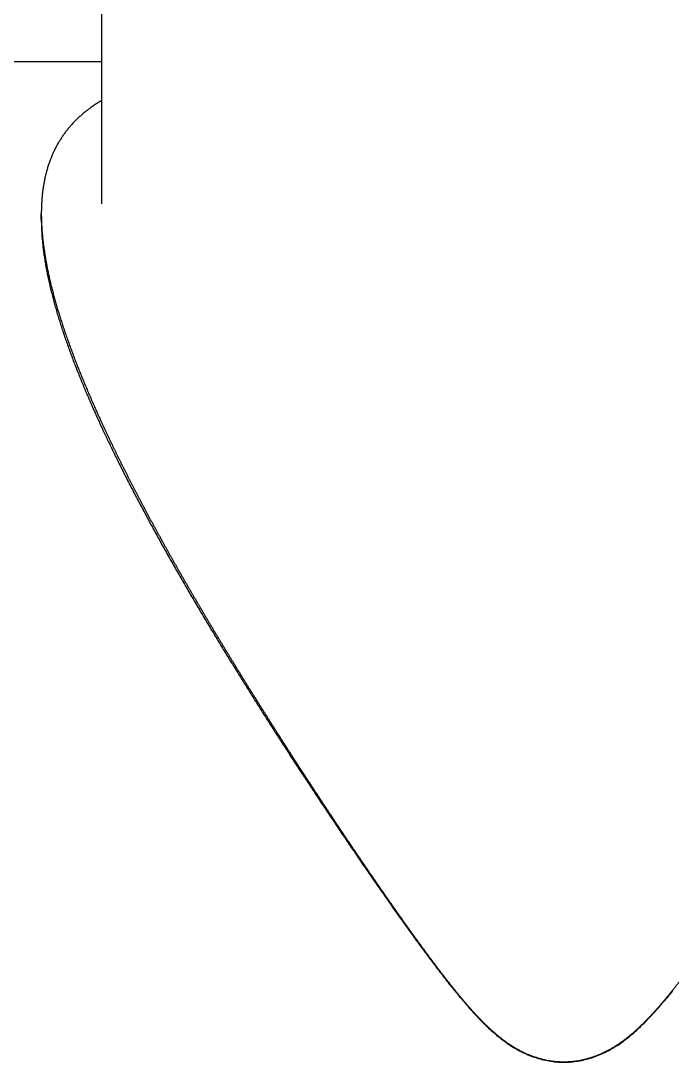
# Model space of a CAD drawing. Extents: x -31701 to 37626, y -27136 to 32271.
# Drawn here: x -12153.4 to -12046, y -25183.4 to -25011.6 of the extents above; entities that cross this region are included whole.
import ezdxf

# ---------------------------------------------------------------- set-up
doc = ezdxf.new("R2010")
doc.units = 0
doc.layers.get('0').update_dxf_attribs({"linetype": 'CONTINUOUS'})

msp = doc.modelspace()

# ---------------------------------------------------------------- linework, layer by layer
at = {"color": 104, "linetype": 'Continuous'}
for p, q in [((-12140.05, -25041.76), (-12140.05, -25005.43)), ((-12140.05, -25018.33), (-12185.76, -25018.33)), ((-12150.05, -25044.43), (-12150.05, -25043.42))]:
    msp.add_line(p, q, dxfattribs=at)
for points in [[(-12150.05, -25044.43), (-12150.05, -25044.63), (-12150.05, -25044.83), (-12150.04, -25045.03), (-12150.04, -25045.24), (-12150.03, -25045.44), (-12150.03, -25045.64), (-12150.02, -25045.85), (-12150.01, -25046.05), (-12150, -25046.25), (-12149.99, -25046.46), (-12149.98, -25046.66), (-12149.96, -25046.87), (-12149.95, -25047.07), (-12149.94, -25047.28), (-12149.92, -25047.48), (-12149.9, -25047.69), (-12149.88, -25047.89), (-12149.86, -25048.1), (-12149.84, -25048.3), (-12149.82, -25048.51), (-12149.8, -25048.72), (-12149.78, -25048.92), (-12149.75, -25049.13), (-12149.73, -25049.34), (-12149.7, -25049.55), (-12149.67, -25049.76), (-12149.64, -25049.97), (-12149.62, -25050.18), (-12149.59, -25050.39), (-12149.55, -25050.6), (-12149.52, -25050.81), (-12149.49, -25051.02), (-12149.45, -25051.24), (-12149.42, -25051.45), (-12149.38, -25051.66), (-12149.35, -25051.88), (-12149.31, -25052.1), (-12149.27, -25052.31), (-12149.23, -25052.53), (-12149.19, -25052.75), (-12149.14, -25052.97), (-12149.1, -25053.19), (-12149.06, -25053.41), (-12149.01, -25053.63), (-12148.97, -25053.85), (-12148.92, -25054.07), (-12148.87, -25054.3), (-12148.82, -25054.52), (-12148.77, -25054.74), (-12148.72, -25054.97), (-12148.67, -25055.19), (-12148.62, -25055.41), (-12148.56, -25055.64), (-12148.51, -25055.86), (-12148.45, -25056.09), (-12148.4, -25056.32), (-12148.34, -25056.54), (-12148.28, -25056.77), (-12148.23, -25057), (-12148.17, -25057.22), (-12148.11, -25057.45), (-12148.05, -25057.68), (-12147.99, -25057.9), (-12147.93, -25058.13), (-12147.86, -25058.35), (-12147.8, -25058.58), (-12147.74, -25058.8), (-12147.67, -25059.03), (-12147.61, -25059.25), (-12147.54, -25059.47), (-12147.48, -25059.7), (-12147.41, -25059.92), (-12147.34, -25060.14), (-12147.28, -25060.37), (-12147.21, -25060.59), (-12147.14, -25060.81), (-12147.07, -25061.03), (-12147, -25061.26), (-12146.93, -25061.48), (-12146.86, -25061.7), (-12146.79, -25061.93), (-12146.72, -25062.15), (-12146.65, -25062.37), (-12146.57, -25062.6), (-12146.5, -25062.82), (-12146.42, -25063.04), (-12146.35, -25063.27), (-12146.27, -25063.49), (-12146.2, -25063.72), (-12146.12, -25063.95), (-12146.04, -25064.17), (-12145.96, -25064.4), (-12145.88, -25064.63), (-12145.8, -25064.86), (-12145.72, -25065.08), (-12145.64, -25065.31), (-12145.55, -25065.54), (-12145.47, -25065.78), (-12145.39, -25066.01), (-12145.3, -25066.24), (-12145.22, -25066.47), (-12145.13, -25066.71), (-12145.04, -25066.94), (-12144.95, -25067.18), (-12144.86, -25067.41), (-12144.77, -25067.65), (-12144.68, -25067.89), (-12144.59, -25068.12), (-12144.5, -25068.36), (-12144.41, -25068.6), (-12144.32, -25068.84), (-12144.22, -25069.08), (-12144.13, -25069.32), (-12144.03, -25069.56), (-12143.94, -25069.8), (-12143.84, -25070.03), (-12143.75, -25070.27), (-12143.65, -25070.51), (-12143.55, -25070.75), (-12143.46, -25070.98), (-12143.36, -25071.22), (-12143.27, -25071.45), (-12143.17, -25071.68), (-12143.08, -25071.91), (-12142.98, -25072.13), (-12142.89, -25072.36), (-12142.79, -25072.58), (-12142.7, -25072.8), (-12142.61, -25073.01), (-12142.52, -25073.23), (-12142.43, -25073.44), (-12142.34, -25073.65), (-12142.25, -25073.86), (-12142.16, -25074.06), (-12142.07, -25074.27), (-12141.98, -25074.47), (-12141.9, -25074.67), (-12141.81, -25074.86), (-12141.72, -25075.06), (-12141.64, -25075.25), (-12141.55, -25075.45), (-12141.47, -25075.64), (-12141.39, -25075.83), (-12141.3, -25076.02), (-12141.22, -25076.2), (-12141.13, -25076.39), (-12141.05, -25076.58), (-12140.96, -25076.77), (-12140.88, -25076.96), (-12140.79, -25077.15), (-12140.7, -25077.34), (-12140.62, -25077.53), (-12140.53, -25077.72), (-12140.44, -25077.92), (-12140.35, -25078.12), (-12140.26, -25078.32), (-12140.16, -25078.52), (-12140.07, -25078.72), (-12139.97, -25078.93), (-12139.88, -25079.13), (-12139.78, -25079.35), (-12139.68, -25079.56), (-12139.58, -25079.78), (-12139.47, -25079.99), (-12139.37, -25080.21), (-12139.26, -25080.44), (-12139.16, -25080.66), (-12139.05, -25080.89), (-12138.94, -25081.12), (-12138.82, -25081.36), (-12138.71, -25081.59), (-12138.6, -25081.83), (-12138.48, -25082.07), (-12138.37, -25082.31), (-12138.25, -25082.55), (-12138.13, -25082.78), (-12138.02, -25083.01), (-12137.91, -25083.25), (-12137.79, -25083.48), (-12137.67, -25083.72), (-12137.55, -25083.96), (-12137.43, -25084.21), (-12137.31, -25084.45), (-12137.19, -25084.7), (-12137.06, -25084.95), (-12136.94, -25085.19), (-12136.82, -25085.44), (-12136.69, -25085.69), (-12136.57, -25085.94), (-12136.44, -25086.19), (-12136.32, -25086.43), (-12136.19, -25086.68), (-12136.06, -25086.93), (-12135.93, -25087.18), (-12135.81, -25087.43), (-12135.68, -25087.69), (-12135.55, -25087.94), (-12135.42, -25088.19), (-12135.29, -25088.44), (-12135.16, -25088.7), (-12135.03, -25088.95), (-12134.89, -25089.2), (-12134.76, -25089.46), (-12134.63, -25089.71), (-12134.49, -25089.97), (-12134.36, -25090.22), (-12134.23, -25090.48), (-12134.09, -25090.74), (-12133.95, -25090.99), (-12133.82, -25091.25), (-12133.68, -25091.51), (-12133.54, -25091.77), (-12133.41, -25092.03), (-12133.27, -25092.28), (-12133.13, -25092.54), (-12132.99, -25092.8), (-12132.85, -25093.06), (-12132.71, -25093.32), (-12132.57, -25093.58), (-12132.43, -25093.84), (-12132.29, -25094.1), (-12132.15, -25094.36), (-12132.01, -25094.62), (-12131.87, -25094.88), (-12131.73, -25095.15), (-12131.58, -25095.41), (-12131.44, -25095.67), (-12131.3, -25095.93), (-12131.15, -25096.19), (-12131.01, -25096.45), (-12130.86, -25096.71), (-12130.72, -25096.98), (-12130.57, -25097.24), (-12130.43, -25097.5), (-12130.28, -25097.76), (-12130.14, -25098.03), (-12129.99, -25098.29), (-12129.85, -25098.55), (-12129.7, -25098.81), (-12129.55, -25099.07), (-12129.41, -25099.34), (-12129.26, -25099.6), (-12129.11, -25099.86), (-12128.96, -25100.12), (-12128.82, -25100.38), (-12128.67, -25100.64), (-12128.52, -25100.9), (-12128.37, -25101.17), (-12128.22, -25101.43), (-12128.08, -25101.69), (-12127.93, -25101.95), (-12127.78, -25102.21), (-12127.63, -25102.46), (-12127.48, -25102.72), (-12127.33, -25102.98), (-12127.19, -25103.24), (-12127.04, -25103.5), (-12126.89, -25103.76), (-12126.74, -25104.01), (-12126.59, -25104.27), (-12126.44, -25104.53), (-12126.3, -25104.78), (-12126.15, -25105.04), (-12126, -25105.29), (-12125.85, -25105.55), (-12125.7, -25105.8), (-12125.55, -25106.06), (-12125.41, -25106.31), (-12125.26, -25106.56), (-12125.11, -25106.82), (-12124.96, -25107.07), (-12124.81, -25107.32), (-12124.66, -25107.58), (-12124.51, -25107.83), (-12124.37, -25108.08), (-12124.22, -25108.33), (-12124.07, -25108.58), (-12123.92, -25108.84), (-12123.77, -25109.09), (-12123.62, -25109.34), (-12123.47, -25109.59), (-12123.32, -25109.85), (-12123.17, -25110.1), (-12123.02, -25110.35), (-12122.87, -25110.6), (-12122.72, -25110.85), (-12122.57, -25111.11), (-12122.42, -25111.36), (-12122.27, -25111.61), (-12122.11, -25111.86), (-12121.96, -25112.11), (-12121.81, -25112.36), (-12121.66, -25112.6), (-12121.51, -25112.85), (-12121.36, -25113.1), (-12121.21, -25113.35), (-12121.06, -25113.6), (-12120.91, -25113.85), (-12120.76, -25114.09), (-12120.61, -25114.34), (-12120.46, -25114.58), (-12120.31, -25114.83), (-12120.16, -25115.08), (-12120.02, -25115.32), (-12119.87, -25115.56), (-12119.72, -25115.81), (-12119.57, -25116.05), (-12119.42, -25116.29), (-12119.27, -25116.53), (-12119.12, -25116.78), (-12118.98, -25117.02), (-12118.83, -25117.26), (-12118.68, -25117.5), (-12118.53, -25117.74), (-12118.39, -25117.97), (-12118.24, -25118.21), (-12118.09, -25118.45), (-12117.94, -25118.69), (-12117.8, -25118.92), (-12117.65, -25119.16), (-12117.51, -25119.4), (-12117.36, -25119.63), (-12117.21, -25119.87), (-12117.07, -25120.1), (-12116.92, -25120.34), (-12116.77, -25120.58), (-12116.63, -25120.81), (-12116.48, -25121.05), (-12116.33, -25121.28), (-12116.19, -25121.51), (-12116.04, -25121.75), (-12115.89, -25121.98), (-12115.75, -25122.22), (-12115.6, -25122.45), (-12115.45, -25122.69), (-12115.3, -25122.92), (-12115.16, -25123.16), (-12115.01, -25123.39), (-12114.86, -25123.62), (-12114.71, -25123.86), (-12114.57, -25124.09), (-12114.42, -25124.33), (-12114.27, -25124.56), (-12114.12, -25124.8), (-12113.97, -25125.03), (-12113.82, -25125.27), (-12113.68, -25125.5), (-12113.53, -25125.74), (-12113.38, -25125.97), (-12113.23, -25126.21), (-12113.08, -25126.44), (-12112.93, -25126.68), (-12112.78, -25126.92), (-12112.62, -25127.16), (-12112.47, -25127.39), (-12112.32, -25127.63), (-12112.17, -25127.87), (-12112.01, -25128.11), (-12111.86, -25128.35), (-12111.71, -25128.59), (-12111.55, -25128.83), (-12111.4, -25129.07), (-12111.24, -25129.32), (-12111.09, -25129.56), (-12110.93, -25129.8), (-12110.77, -25130.05), (-12110.62, -25130.29), (-12110.46, -25130.53), (-12110.3, -25130.78), (-12110.14, -25131.03), (-12109.98, -25131.27), (-12109.82, -25131.52), (-12109.66, -25131.77), (-12109.5, -25132.01), (-12109.34, -25132.26), (-12109.18, -25132.51), (-12109.02, -25132.76), (-12108.86, -25133.01), (-12108.7, -25133.26), (-12108.54, -25133.5), (-12108.37, -25133.75), (-12108.21, -25134), (-12108.05, -25134.25), (-12107.88, -25134.5), (-12107.72, -25134.76), (-12107.55, -25135.01), (-12107.39, -25135.27), (-12107.22, -25135.53), (-12107.04, -25135.79), (-12106.87, -25136.05), (-12106.7, -25136.31), (-12106.54, -25136.56), (-12106.37, -25136.81), (-12106.21, -25137.07), (-12106.04, -25137.32), (-12105.88, -25137.57), (-12105.71, -25137.82), (-12105.54, -25138.07), (-12105.38, -25138.33), (-12105.21, -25138.58), (-12105.04, -25138.83), (-12104.87, -25139.09), (-12104.71, -25139.34), (-12104.54, -25139.59), (-12104.37, -25139.85), (-12104.2, -25140.1), (-12104.03, -25140.36), (-12103.86, -25140.61), (-12103.69, -25140.87), (-12103.52, -25141.13), (-12103.35, -25141.38), (-12103.18, -25141.64), (-12103.01, -25141.89), (-12102.84, -25142.15), (-12102.67, -25142.41), (-12102.5, -25142.66), (-12102.32, -25142.92), (-12102.15, -25143.17), (-12101.98, -25143.43), (-12101.81, -25143.68), (-12101.64, -25143.94), (-12101.47, -25144.19), (-12101.3, -25144.45), (-12101.13, -25144.7), (-12100.96, -25144.96), (-12100.79, -25145.21), (-12100.62, -25145.46), (-12100.45, -25145.72), (-12100.28, -25145.97), (-12100.1, -25146.22), (-12099.93, -25146.47), (-12099.76, -25146.72), (-12099.59, -25146.98), (-12099.42, -25147.23), (-12099.25, -25147.48), (-12099.08, -25147.73), (-12098.91, -25147.98), (-12098.74, -25148.23), (-12098.57, -25148.48), (-12098.4, -25148.73), (-12098.23, -25148.98), (-12098.06, -25149.23), (-12097.89, -25149.48), (-12097.72, -25149.73), (-12097.55, -25149.98), (-12097.38, -25150.23), (-12097.21, -25150.48), (-12097.04, -25150.73), (-12096.87, -25150.97), (-12096.7, -25151.22), (-12096.53, -25151.47), (-12096.36, -25151.72), (-12096.19, -25151.96), (-12096.02, -25152.21), (-12095.86, -25152.45), (-12095.69, -25152.69), (-12095.52, -25152.93), (-12095.35, -25153.18), (-12095.19, -25153.42), (-12095.02, -25153.65), (-12094.86, -25153.89), (-12094.69, -25154.13), (-12094.53, -25154.37), (-12094.37, -25154.6), (-12094.2, -25154.84), (-12094.04, -25155.07), (-12093.87, -25155.31), (-12093.71, -25155.54), (-12093.55, -25155.77), (-12093.39, -25156.01), (-12093.22, -25156.24), (-12093.06, -25156.47), (-12092.9, -25156.7), (-12092.74, -25156.94), (-12092.57, -25157.17), (-12092.41, -25157.4), (-12092.25, -25157.63), (-12092.09, -25157.86), (-12091.92, -25158.09), (-12091.76, -25158.32), (-12091.6, -25158.56), (-12091.43, -25158.79), (-12091.27, -25159.02), (-12091.1, -25159.25), (-12090.94, -25159.48), (-12090.77, -25159.72), (-12090.6, -25159.95), (-12090.43, -25160.19), (-12090.27, -25160.42), (-12090.1, -25160.66), (-12089.93, -25160.9), (-12089.75, -25161.14), (-12089.58, -25161.38), (-12089.41, -25161.62), (-12089.23, -25161.86), (-12089.06, -25162.1), (-12088.88, -25162.34), (-12088.71, -25162.59), (-12088.53, -25162.83), (-12088.35, -25163.07), (-12088.18, -25163.32), (-12088, -25163.56), (-12087.83, -25163.8), (-12087.65, -25164.03), (-12087.48, -25164.27), (-12087.3, -25164.51), (-12087.12, -25164.76), (-12086.94, -25165), (-12086.76, -25165.24), (-12086.58, -25165.49), (-12086.4, -25165.73), (-12086.22, -25165.97), (-12086.04, -25166.21), (-12085.86, -25166.45), (-12085.68, -25166.68), (-12085.51, -25166.92), (-12085.33, -25167.16), (-12085.15, -25167.4), (-12084.97, -25167.64), (-12084.78, -25167.88), (-12084.6, -25168.12), (-12084.42, -25168.36), (-12084.23, -25168.6), (-12084.05, -25168.84), (-12083.86, -25169.08), (-12083.68, -25169.32), (-12083.49, -25169.56), (-12083.3, -25169.8), (-12083.12, -25170.04), (-12082.93, -25170.28), (-12082.74, -25170.52), (-12082.55, -25170.75), (-12082.36, -25170.99), (-12082.17, -25171.23), (-12081.98, -25171.46), (-12081.79, -25171.7), (-12081.6, -25171.93), (-12081.41, -25172.16), (-12081.23, -25172.38), (-12081.04, -25172.61), (-12080.86, -25172.82), (-12080.68, -25173.04), (-12080.49, -25173.25), (-12080.31, -25173.47), (-12080.13, -25173.68), (-12079.95, -25173.89), (-12079.76, -25174.1), (-12079.57, -25174.32), (-12079.38, -25174.54), (-12079.18, -25174.76), (-12078.98, -25174.98), (-12078.78, -25175.2), (-12078.58, -25175.43), (-12078.37, -25175.65), (-12078.16, -25175.88), (-12077.95, -25176.1), (-12077.74, -25176.32), (-12077.53, -25176.53), (-12077.32, -25176.74), (-12077.11, -25176.96), (-12076.9, -25177.17), (-12076.69, -25177.37), (-12076.47, -25177.58), (-12076.25, -25177.78), (-12076.03, -25177.99), (-12075.81, -25178.19), (-12075.58, -25178.39), (-12075.35, -25178.59), (-12075.12, -25178.79), (-12074.89, -25178.99), (-12074.65, -25179.18), (-12074.42, -25179.37), (-12074.18, -25179.56), (-12073.94, -25179.74), (-12073.7, -25179.92), (-12073.45, -25180.1), (-12073.21, -25180.27), (-12072.96, -25180.44), (-12072.71, -25180.61), (-12072.46, -25180.77), (-12072.21, -25180.93), (-12071.95, -25181.08), (-12071.69, -25181.24), (-12071.43, -25181.38), (-12071.16, -25181.53), (-12070.89, -25181.67), (-12070.62, -25181.8), (-12070.35, -25181.93), (-12070.07, -25182.06), (-12069.79, -25182.18), (-12069.51, -25182.3), (-12069.23, -25182.41), (-12068.94, -25182.51), (-12068.65, -25182.61), (-12068.36, -25182.71), (-12068.07, -25182.8), (-12067.77, -25182.88), (-12067.48, -25182.96), (-12067.18, -25183.03), (-12066.88, -25183.1), (-12066.58, -25183.16), (-12066.28, -25183.21), (-12065.98, -25183.26), (-12065.67, -25183.3), (-12065.37, -25183.34), (-12065.07, -25183.37), (-12064.76, -25183.39), (-12064.46, -25183.4), (-12064.15, -25183.41), (-12063.85, -25183.42)], [(-12063.85, -25183.42), (-12063.56, -25183.41), (-12063.26, -25183.41), (-12062.97, -25183.39), (-12062.68, -25183.37), (-12062.38, -25183.34), (-12062.09, -25183.31), (-12061.8, -25183.27), (-12061.51, -25183.23), (-12061.22, -25183.18), (-12060.94, -25183.12), (-12060.65, -25183.06), (-12060.36, -25183), (-12060.08, -25182.92), (-12059.8, -25182.85), (-12059.51, -25182.77), (-12059.23, -25182.68), (-12058.96, -25182.59), (-12058.68, -25182.49), (-12058.41, -25182.38), (-12058.13, -25182.28), (-12057.86, -25182.16), (-12057.59, -25182.04), (-12057.33, -25181.92), (-12057.06, -25181.8), (-12056.8, -25181.66), (-12056.54, -25181.53), (-12056.28, -25181.39), (-12056.03, -25181.24), (-12055.77, -25181.1), (-12055.52, -25180.95), (-12055.28, -25180.79), (-12055.03, -25180.64), (-12054.79, -25180.48), (-12054.55, -25180.31), (-12054.32, -25180.15), (-12054.08, -25179.98), (-12053.85, -25179.81), (-12053.62, -25179.64), (-12053.4, -25179.47), (-12053.17, -25179.29), (-12052.95, -25179.11), (-12052.73, -25178.92), (-12052.51, -25178.74), (-12052.29, -25178.55), (-12052.07, -25178.36), (-12051.86, -25178.17), (-12051.64, -25177.97), (-12051.43, -25177.77), (-12051.22, -25177.57), (-12051.01, -25177.37), (-12050.8, -25177.17), (-12050.59, -25176.96), (-12050.38, -25176.75), (-12050.17, -25176.54), (-12049.97, -25176.33), (-12049.76, -25176.11), (-12049.55, -25175.89), (-12049.35, -25175.67), (-12049.14, -25175.45), (-12048.94, -25175.23), (-12048.73, -25175), (-12048.53, -25174.78), (-12048.33, -25174.55), (-12048.12, -25174.32), (-12047.93, -25174.09), (-12047.73, -25173.87), (-12047.54, -25173.64), (-12047.34, -25173.42), (-12047.15, -25173.19), (-12046.95, -25172.96), (-12046.76, -25172.74), (-12046.58, -25172.51), (-12046.39, -25172.29), (-12046.2, -25172.06), (-12046.02, -25171.84), (-12045.84, -25171.61)]]:
    msp.add_lwpolyline(points, dxfattribs=at)
for points, knots in [([(-12140.05, -25024.71), (-12140.14, -25024.77), (-12140.34, -25024.88), (-12140.62, -25025.06), (-12140.9, -25025.24), (-12141.18, -25025.42), (-12141.45, -25025.61), (-12141.72, -25025.8), (-12141.99, -25025.99), (-12142.25, -25026.18), (-12142.51, -25026.38), (-12142.76, -25026.58), (-12143.01, -25026.78), (-12143.25, -25026.99), (-12143.49, -25027.19), (-12143.73, -25027.4), (-12143.96, -25027.62), (-12144.19, -25027.84), (-12144.41, -25028.06), (-12144.63, -25028.28), (-12144.84, -25028.5), (-12145.05, -25028.73), (-12145.26, -25028.96), (-12145.46, -25029.2), (-12145.65, -25029.43), (-12145.85, -25029.67), (-12146.03, -25029.92), (-12146.22, -25030.16), (-12146.4, -25030.41), (-12146.57, -25030.66), (-12146.74, -25030.92), (-12146.91, -25031.17), (-12147.07, -25031.43), (-12147.22, -25031.69), (-12147.38, -25031.96), (-12147.52, -25032.23), (-12147.67, -25032.5), (-12147.81, -25032.77), (-12147.94, -25033.04), (-12148.07, -25033.32), (-12148.2, -25033.6), (-12148.32, -25033.88), (-12148.44, -25034.17), (-12148.55, -25034.46), (-12148.66, -25034.75), (-12148.76, -25035.04), (-12148.86, -25035.34), (-12148.96, -25035.63), (-12149.05, -25035.93), (-12149.14, -25036.24), (-12149.22, -25036.54), (-12149.3, -25036.85), (-12149.38, -25037.15), (-12149.45, -25037.47), (-12149.51, -25037.78), (-12149.58, -25038.09), (-12149.63, -25038.41), (-12149.69, -25038.73), (-12149.74, -25039.05), (-12149.79, -25039.38), (-12149.83, -25039.7), (-12149.87, -25040.03), (-12149.9, -25040.36), (-12149.93, -25040.69), (-12149.96, -25041.02), (-12149.98, -25041.36), (-12150, -25041.7), (-12150.02, -25042.03), (-12150.03, -25042.37), (-12150.04, -25042.72), (-12150.05, -25043.06), (-12150.05, -25043.29), (-12150.05, -25043.4)], [0, 0, 0, 0, 0.336897, 0.672005, 1.005365, 1.337015, 1.666992, 1.995328, 2.322059, 2.647217, 2.970838, 3.292959, 3.613619, 3.932861, 4.250733, 4.567285, 4.882575, 5.196667, 5.50963, 5.821544, 6.132492, 6.442557, 6.751812, 7.060333, 7.368194, 7.675472, 7.98224, 8.288576, 8.594555, 8.900253, 9.205745, 9.511105, 9.816407, 10.121725, 10.427132, 10.732697, 11.038492, 11.344584, 11.651042, 11.957931, 12.265315, 12.573257, 12.881817, 13.191053, 13.501023, 13.81178, 14.123379, 14.435869, 14.749305, 15.063736, 15.379213, 15.695787, 16.013503, 16.332407, 16.652544, 16.973953, 17.296673, 17.620739, 17.946182, 18.273033, 18.60133, 18.931113, 19.262409, 19.595233, 19.929596, 20.265501, 20.602949, 20.94194, 21.282474, 21.624557, 21.968197, 22.313413, 22.313413, 22.313413, 22.313413]), ([(-12150.05, -25043.4), (-12150.05, -25043.52), (-12150.05, -25043.75), (-12150.04, -25044.1), (-12150.03, -25044.45), (-12150.02, -25044.8), (-12150.01, -25045.15), (-12149.99, -25045.5), (-12149.97, -25045.86), (-12149.94, -25046.21), (-12149.91, -25046.57), (-12149.88, -25046.93), (-12149.85, -25047.29), (-12149.81, -25047.65), (-12149.77, -25048.02), (-12149.73, -25048.38), (-12149.68, -25048.74), (-12149.63, -25049.11), (-12149.58, -25049.48), (-12149.52, -25049.85), (-12149.46, -25050.22), (-12149.4, -25050.59), (-12149.34, -25050.96), (-12149.27, -25051.33), (-12149.2, -25051.71), (-12149.13, -25052.08), (-12149.06, -25052.46), (-12148.98, -25052.84), (-12148.9, -25053.22), (-12148.82, -25053.6), (-12148.73, -25053.98), (-12148.64, -25054.36), (-12148.56, -25054.74), (-12148.46, -25055.13), (-12148.37, -25055.51), (-12148.27, -25055.9), (-12148.17, -25056.28), (-12148.07, -25056.67), (-12147.97, -25057.06), (-12147.86, -25057.44), (-12147.75, -25057.83), (-12147.64, -25058.22), (-12147.53, -25058.61), (-12147.41, -25059.01), (-12147.3, -25059.4), (-12147.18, -25059.79), (-12147.06, -25060.18), (-12146.93, -25060.58), (-12146.81, -25060.97), (-12146.68, -25061.37), (-12146.55, -25061.76), (-12146.42, -25062.16), (-12146.29, -25062.56), (-12146.16, -25062.96), (-12146.02, -25063.35), (-12145.88, -25063.75), (-12145.74, -25064.15), (-12145.6, -25064.55), (-12145.45, -25064.95), (-12145.31, -25065.35), (-12145.16, -25065.75), (-12145.01, -25066.16), (-12144.86, -25066.56), (-12144.71, -25066.96), (-12144.56, -25067.37), (-12144.4, -25067.77), (-12144.24, -25068.17), (-12144.09, -25068.58), (-12143.93, -25068.98), (-12143.76, -25069.39), (-12143.6, -25069.8), (-12143.44, -25070.2), (-12143.27, -25070.61), (-12143.1, -25071.02), (-12142.93, -25071.42), (-12142.76, -25071.83), (-12142.59, -25072.24), (-12142.42, -25072.65), (-12142.24, -25073.06), (-12142.07, -25073.47), (-12141.89, -25073.88), (-12141.71, -25074.29), (-12141.53, -25074.7), (-12141.35, -25075.11), (-12141.17, -25075.52), (-12140.98, -25075.93), (-12140.8, -25076.34), (-12140.61, -25076.76), (-12140.42, -25077.17), (-12140.23, -25077.58), (-12140.04, -25078), (-12139.85, -25078.41), (-12139.66, -25078.82), (-12139.47, -25079.24), (-12139.27, -25079.65), (-12139.08, -25080.06), (-12138.88, -25080.48), (-12138.68, -25080.89), (-12138.48, -25081.31), (-12138.28, -25081.72), (-12138.08, -25082.14), (-12137.88, -25082.55), (-12137.68, -25082.97), (-12137.47, -25083.38), (-12137.27, -25083.8), (-12137.06, -25084.22), (-12136.85, -25084.63), (-12136.65, -25085.05), (-12136.44, -25085.47), (-12136.23, -25085.88), (-12136.02, -25086.3), (-12135.8, -25086.72), (-12135.59, -25087.14), (-12135.38, -25087.56), (-12135.16, -25087.97), (-12134.95, -25088.39), (-12134.73, -25088.81), (-12134.51, -25089.23), (-12134.29, -25089.65), (-12134.08, -25090.07), (-12133.86, -25090.49), (-12133.63, -25090.91), (-12133.41, -25091.33), (-12133.19, -25091.75), (-12132.97, -25092.17), (-12132.74, -25092.59), (-12132.52, -25093.01), (-12132.29, -25093.43), (-12132.07, -25093.85), (-12131.84, -25094.27), (-12131.61, -25094.69), (-12131.38, -25095.11), (-12131.15, -25095.53), (-12130.92, -25095.95), (-12130.69, -25096.37), (-12130.46, -25096.79), (-12130.23, -25097.22), (-12129.99, -25097.64), (-12129.76, -25098.06), (-12129.53, -25098.48), (-12129.29, -25098.9), (-12129.06, -25099.32), (-12128.82, -25099.75), (-12128.58, -25100.17), (-12128.34, -25100.59), (-12128.11, -25101.01), (-12127.87, -25101.43), (-12127.63, -25101.86), (-12127.39, -25102.28), (-12127.14, -25102.7), (-12126.9, -25103.12), (-12126.66, -25103.55), (-12126.42, -25103.97), (-12126.17, -25104.39), (-12125.93, -25104.82), (-12125.68, -25105.24), (-12125.44, -25105.66), (-12125.19, -25106.09), (-12124.95, -25106.51), (-12124.7, -25106.93), (-12124.45, -25107.36), (-12124.2, -25107.78), (-12123.95, -25108.2), (-12123.7, -25108.63), (-12123.45, -25109.05), (-12123.2, -25109.48), (-12122.95, -25109.9), (-12122.7, -25110.32), (-12122.45, -25110.75), (-12122.19, -25111.17), (-12121.94, -25111.6), (-12121.69, -25112.02), (-12121.43, -25112.45), (-12121.18, -25112.87), (-12120.92, -25113.29), (-12120.67, -25113.72), (-12120.41, -25114.14), (-12120.15, -25114.57), (-12119.9, -25114.99), (-12119.64, -25115.42), (-12119.38, -25115.84), (-12119.12, -25116.27), (-12118.86, -25116.69), (-12118.6, -25117.11), (-12118.34, -25117.54), (-12118.08, -25117.96), (-12117.82, -25118.39), (-12117.56, -25118.81), (-12117.3, -25119.24), (-12117.03, -25119.66), (-12116.77, -25120.09), (-12116.51, -25120.51), (-12116.25, -25120.94), (-12115.98, -25121.36), (-12115.72, -25121.79), (-12115.45, -25122.21), (-12115.19, -25122.63), (-12114.92, -25123.06), (-12114.66, -25123.48), (-12114.39, -25123.91), (-12114.12, -25124.33), (-12113.86, -25124.76), (-12113.59, -25125.18), (-12113.32, -25125.61), (-12113.05, -25126.03), (-12112.79, -25126.45), (-12112.52, -25126.88), (-12112.25, -25127.3), (-12111.98, -25127.73), (-12111.71, -25128.15), (-12111.44, -25128.58), (-12111.17, -25129), (-12110.9, -25129.43), (-12110.63, -25129.85), (-12110.36, -25130.27), (-12110.08, -25130.7), (-12109.81, -25131.12), (-12109.54, -25131.55), (-12109.27, -25131.97), (-12108.99, -25132.4), (-12108.72, -25132.82), (-12108.44, -25133.25), (-12108.17, -25133.67), (-12107.89, -25134.1), (-12107.62, -25134.52), (-12107.34, -25134.95), (-12107.07, -25135.37), (-12106.79, -25135.8), (-12106.51, -25136.23), (-12106.23, -25136.65), (-12105.95, -25137.08), (-12105.67, -25137.51), (-12105.39, -25137.93), (-12105.11, -25138.36), (-12104.83, -25138.79), (-12104.55, -25139.22), (-12104.27, -25139.65), (-12103.99, -25140.07), (-12103.71, -25140.5), (-12103.43, -25140.93), (-12103.14, -25141.35), (-12102.86, -25141.78), (-12102.58, -25142.21), (-12102.3, -25142.63), (-12102.01, -25143.06), (-12101.73, -25143.48), (-12101.45, -25143.91), (-12101.17, -25144.33), (-12100.88, -25144.75), (-12100.6, -25145.17), (-12100.33, -25145.59), (-12100.05, -25146), (-12099.78, -25146.41), (-12099.5, -25146.82), (-12099.21, -25147.24), (-12098.93, -25147.67), (-12098.65, -25148.09), (-12098.36, -25148.51), (-12098.08, -25148.93), (-12097.79, -25149.35), (-12097.51, -25149.76), (-12097.23, -25150.18), (-12096.94, -25150.6), (-12096.66, -25151.01), (-12096.38, -25151.43), (-12096.09, -25151.85), (-12095.81, -25152.26), (-12095.52, -25152.68), (-12095.24, -25153.09), (-12094.95, -25153.51), (-12094.66, -25153.92), (-12094.38, -25154.34), (-12094.09, -25154.75), (-12093.8, -25155.17), (-12093.51, -25155.59), (-12093.22, -25156.01), (-12092.93, -25156.43), (-12092.64, -25156.85), (-12092.34, -25157.26), (-12092.05, -25157.68), (-12091.76, -25158.09), (-12091.48, -25158.5), (-12091.19, -25158.91), (-12090.9, -25159.31), (-12090.61, -25159.72), (-12090.32, -25160.14), (-12090.03, -25160.55), (-12089.73, -25160.97), (-12089.43, -25161.38), (-12089.14, -25161.8), (-12088.84, -25162.21), (-12088.54, -25162.63), (-12088.24, -25163.04), (-12087.94, -25163.45), (-12087.64, -25163.87), (-12087.34, -25164.28), (-12087.04, -25164.69), (-12086.73, -25165.1), (-12086.43, -25165.52), (-12086.13, -25165.93), (-12085.82, -25166.34), (-12085.51, -25166.75), (-12085.2, -25167.16), (-12084.89, -25167.58), (-12084.58, -25167.99), (-12084.27, -25168.4), (-12083.96, -25168.81), (-12083.64, -25169.22), (-12083.32, -25169.63), (-12083, -25170.04), (-12082.68, -25170.44), (-12082.36, -25170.85), (-12082.04, -25171.25), (-12081.72, -25171.65), (-12081.39, -25172.05), (-12081.07, -25172.45), (-12080.74, -25172.85), (-12080.41, -25173.24), (-12080.08, -25173.63), (-12079.74, -25174.02), (-12079.41, -25174.4), (-12079.06, -25174.79), (-12078.72, -25175.17), (-12078.37, -25175.55), (-12078.02, -25175.92), (-12077.67, -25176.29), (-12077.31, -25176.66), (-12076.94, -25177.03), (-12076.57, -25177.39), (-12076.2, -25177.74), (-12075.82, -25178.09), (-12075.44, -25178.43), (-12075.05, -25178.77), (-12074.65, -25179.1), (-12074.25, -25179.42), (-12073.84, -25179.73), (-12073.43, -25180.04), (-12073.01, -25180.33), (-12072.58, -25180.61), (-12072.14, -25180.89), (-12071.7, -25181.15), (-12071.25, -25181.4), (-12070.79, -25181.64), (-12070.33, -25181.87), (-12069.86, -25182.08), (-12069.39, -25182.27), (-12068.9, -25182.46), (-12068.41, -25182.62), (-12067.92, -25182.77), (-12067.42, -25182.9), (-12066.92, -25183.02), (-12066.41, -25183.12), (-12065.9, -25183.2), (-12065.39, -25183.26), (-12064.88, -25183.31), (-12064.36, -25183.34), (-12064.02, -25183.35), (-12063.85, -25183.35)], [0, 0, 0, 0, 0.346017, 0.693617, 1.042792, 1.393537, 1.745849, 2.099727, 2.455174, 2.812193, 3.170788, 3.530964, 3.892727, 4.256083, 4.621038, 4.987597, 5.355763, 5.725539, 6.096926, 6.469922, 6.844523, 7.220723, 7.59851, 7.977872, 8.35879, 8.741242, 9.125204, 9.510669, 9.897637, 10.286103, 10.67606, 11.067501, 11.460413, 11.854784, 12.250598, 12.647839, 13.046489, 13.446528, 13.847939, 14.250699, 14.65479, 15.060189, 15.466877, 15.874835, 16.284042, 16.69448, 17.106132, 17.518983, 17.933017, 18.348223, 18.76459, 19.182111, 19.600779, 20.020592, 20.441549, 20.863642, 21.286861, 21.711196, 22.136634, 22.563164, 22.990772, 23.419445, 23.849167, 24.279926, 24.711706, 25.144494, 25.578275, 26.013035, 26.448761, 26.88544, 27.323062, 27.761614, 28.201087, 28.641472, 29.082762, 29.524952, 29.968043, 30.412034, 30.856925, 31.302707, 31.749374, 32.196914, 32.645313, 33.094556, 33.544628, 33.99551, 34.447184, 34.899632, 35.352835, 35.806776, 36.261437, 36.716802, 37.172858, 37.629592, 38.086993, 38.545053, 39.00377, 39.46314, 39.923168, 40.383859, 40.845218, 41.307243, 41.769929, 42.233271, 42.697263, 43.1619, 43.627176, 44.093086, 44.559622, 45.026778, 45.494548, 45.962926, 46.431903, 46.901474, 47.371631, 47.842367, 48.313676, 48.785551, 49.257984, 49.73097, 50.2045, 50.67857, 51.153173, 51.628302, 52.103953, 52.580118, 53.056794, 53.533974, 54.01165, 54.489803, 54.968413, 55.447465, 55.926948, 56.406851, 56.887166, 57.367887, 57.84901, 58.330533, 58.812456, 59.294778, 59.777502, 60.260629, 60.744163, 61.228108, 61.712467, 62.197244, 62.682442, 63.168067, 63.654119, 64.140602, 64.627516, 65.114862, 65.602639, 66.090844, 66.579472, 67.068517, 67.55797, 68.047821, 68.538057, 69.02866, 69.519613, 70.010906, 70.502535, 70.994495, 71.486783, 71.979395, 72.472326, 72.965573, 73.459131, 73.952995, 74.447162, 74.941627, 75.436386, 75.931433, 76.426765, 76.922377, 77.418265, 77.914424, 78.41085, 78.90754, 79.404487, 79.901689, 80.399142, 80.896841, 81.394782, 81.892963, 82.391379, 82.890026, 83.388902, 83.888004, 84.387326, 84.886862, 85.386603, 85.88654, 86.386663, 86.886964, 87.387435, 87.888073, 88.388875, 88.889845, 89.390984, 89.892296, 90.393785, 90.895453, 91.397308, 91.899352, 92.40159, 92.904028, 93.406668, 93.909514, 94.412568, 94.915832, 95.419304, 95.922984, 96.426866, 96.930947, 97.435215, 97.939662, 98.444312, 98.949204, 99.454387, 99.959903, 100.465812, 100.972189, 101.479092, 101.986555, 102.494594, 103.003207, 103.512378, 104.022077, 104.532262, 105.042882, 105.553877, 106.065181, 106.576723, 107.088433, 107.600236, 108.112061, 108.623838, 109.135504, 109.647001, 110.15828, 110.669304, 111.180046, 111.690495, 112.200653, 112.710543, 113.220205, 113.729704, 114.238849, 114.738029, 115.223873, 115.713144, 116.217733, 116.727123, 117.236126, 117.744543, 118.252243, 118.759153, 119.265253, 119.77057, 120.275171, 120.779158, 121.28266, 121.785828, 122.28883, 122.791839, 123.295036, 123.798594, 124.30268, 124.807444, 125.313012, 125.819484, 126.326925, 126.835358, 127.34476, 127.855054, 128.366104, 128.877707, 129.388436, 129.893047, 130.390522, 130.88442, 131.38009, 131.881881, 132.390342, 132.900789, 133.410955, 133.920914, 134.430767, 134.940622, 135.450592, 135.960786, 136.471302, 136.98222, 137.493596, 138.005455, 138.517783, 139.030521, 139.543558, 140.056757, 140.570189, 141.084093, 141.598662, 142.11414, 142.630606, 143.147952, 143.665932, 144.184215, 144.702425, 145.220198, 145.737226, 146.253307, 146.768391, 147.282632, 147.796433, 148.310111, 148.823507, 149.336539, 149.849249, 150.361766, 150.874274, 151.386976, 151.900273, 152.414917, 152.930606, 153.446332, 153.961241, 154.475443, 154.989579, 155.503772, 156.018047, 156.532387, 157.046764, 157.561163, 158.075604, 158.590165, 159.104873, 159.619646, 160.134428, 160.649192, 161.163936, 161.678681, 162.193464, 162.708334, 163.223361, 163.738737, 164.25462, 164.770936, 165.287455, 165.803885, 166.319977, 166.835627, 167.350999, 167.866302, 168.381273, 168.89561, 168.89561, 168.89561, 168.89561]), ([(-12063.85, -25183.35), (-12063.68, -25183.35), (-12063.36, -25183.34), (-12062.86, -25183.31), (-12062.37, -25183.27), (-12061.88, -25183.21), (-12061.39, -25183.14), (-12060.91, -25183.05), (-12060.43, -25182.94), (-12059.95, -25182.82), (-12059.47, -25182.68), (-12059, -25182.53), (-12058.54, -25182.36), (-12058.08, -25182.18), (-12057.62, -25181.99), (-12057.18, -25181.78), (-12056.74, -25181.56), (-12056.3, -25181.32), (-12055.87, -25181.08), (-12055.45, -25180.82), (-12055.03, -25180.56), (-12054.62, -25180.29), (-12054.22, -25180), (-12053.82, -25179.71), (-12053.43, -25179.41), (-12053.05, -25179.1), (-12052.67, -25178.79), (-12052.3, -25178.47), (-12051.93, -25178.14), (-12051.57, -25177.81), (-12051.21, -25177.47), (-12050.86, -25177.13), (-12050.51, -25176.78), (-12050.16, -25176.43), (-12049.82, -25176.08), (-12049.48, -25175.72), (-12049.15, -25175.36), (-12048.82, -25175), (-12048.49, -25174.63), (-12048.16, -25174.26), (-12047.84, -25173.89), (-12047.52, -25173.51), (-12047.2, -25173.13), (-12046.88, -25172.75), (-12046.56, -25172.37), (-12046.25, -25171.98), (-12045.93, -25171.6), (-12045.62, -25171.21), (-12045.31, -25170.82), (-12045, -25170.43), (-12044.7, -25170.05), (-12044.4, -25169.66), (-12044.1, -25169.28), (-12043.81, -25168.9), (-12043.52, -25168.52), (-12043.22, -25168.13), (-12042.93, -25167.74), (-12042.63, -25167.35), (-12042.34, -25166.96), (-12042.05, -25166.57), (-12041.76, -25166.19), (-12041.48, -25165.8), (-12041.19, -25165.41), (-12040.9, -25165.03), (-12040.62, -25164.64), (-12040.33, -25164.25), (-12040.05, -25163.85), (-12039.76, -25163.46), (-12039.47, -25163.07), (-12039.19, -25162.67), (-12038.9, -25162.27), (-12038.62, -25161.88), (-12038.34, -25161.49), (-12038.06, -25161.1), (-12037.77, -25160.7), (-12037.49, -25160.3), (-12037.2, -25159.89), (-12036.92, -25159.49), (-12036.63, -25159.09), (-12036.35, -25158.68), (-12036.06, -25158.28), (-12035.78, -25157.87), (-12035.49, -25157.46), (-12035.21, -25157.05), (-12034.92, -25156.65), (-12034.64, -25156.24), (-12034.35, -25155.83), (-12034.07, -25155.42), (-12033.78, -25155.01), (-12033.5, -25154.6), (-12033.22, -25154.2), (-12032.94, -25153.79), (-12032.66, -25153.38), (-12032.38, -25152.97), (-12032.1, -25152.57), (-12031.82, -25152.16), (-12031.55, -25151.76), (-12031.27, -25151.36), (-12030.99, -25150.95), (-12030.72, -25150.55), (-12030.44, -25150.14), (-12030.17, -25149.74), (-12029.89, -25149.33), (-12029.62, -25148.93), (-12029.35, -25148.53), (-12029.07, -25148.12), (-12028.8, -25147.72), (-12028.53, -25147.31), (-12028.26, -25146.91), (-12027.98, -25146.5), (-12027.71, -25146.1), (-12027.44, -25145.69), (-12027.17, -25145.29), (-12026.9, -25144.89), (-12026.63, -25144.48), (-12026.36, -25144.08), (-12026.09, -25143.67), (-12025.82, -25143.27), (-12025.55, -25142.86), (-12025.28, -25142.46), (-12025.02, -25142.05), (-12024.75, -25141.65), (-12024.48, -25141.24), (-12024.21, -25140.84), (-12023.94, -25140.43), (-12023.68, -25140.03), (-12023.41, -25139.62), (-12023.14, -25139.21), (-12022.87, -25138.81), (-12022.61, -25138.4), (-12022.34, -25137.99), (-12022.07, -25137.58), (-12021.81, -25137.17), (-12021.54, -25136.77), (-12021.27, -25136.36), (-12021.01, -25135.95), (-12020.74, -25135.55), (-12020.48, -25135.14), (-12020.22, -25134.73), (-12019.95, -25134.33), (-12019.69, -25133.92), (-12019.43, -25133.52), (-12019.16, -25133.11), (-12018.9, -25132.7), (-12018.64, -25132.3), (-12018.38, -25131.89), (-12018.12, -25131.48), (-12017.86, -25131.08), (-12017.6, -25130.67), (-12017.34, -25130.27), (-12017.08, -25129.86), (-12016.82, -25129.45), (-12016.56, -25129.05), (-12016.3, -25128.64), (-12016.04, -25128.23), (-12015.78, -25127.83), (-12015.52, -25127.42), (-12015.26, -25127.02), (-12015.01, -25126.61), (-12014.75, -25126.2), (-12014.49, -25125.8), (-12014.24, -25125.39), (-12013.98, -25124.98), (-12013.72, -25124.58), (-12013.47, -25124.17), (-12013.21, -25123.76), (-12012.96, -25123.36), (-12012.71, -25122.95), (-12012.45, -25122.54), (-12012.2, -25122.14), (-12011.94, -25121.73), (-12011.69, -25121.32), (-12011.44, -25120.92), (-12011.19, -25120.51), (-12010.93, -25120.1), (-12010.68, -25119.7), (-12010.43, -25119.29), (-12010.18, -25118.88), (-12009.93, -25118.48), (-12009.68, -25118.07), (-12009.43, -25117.66), (-12009.18, -25117.25), (-12008.93, -25116.85), (-12008.68, -25116.44), (-12008.43, -25116.03), (-12008.19, -25115.63), (-12007.94, -25115.22), (-12007.69, -25114.81), (-12007.45, -25114.4), (-12007.2, -25114), (-12006.95, -25113.59), (-12006.71, -25113.18), (-12006.46, -25112.78), (-12006.22, -25112.37), (-12005.98, -25111.96), (-12005.73, -25111.56), (-12005.49, -25111.15), (-12005.25, -25110.75), (-12005.01, -25110.34), (-12004.76, -25109.93), (-12004.52, -25109.53), (-12004.28, -25109.12), (-12004.04, -25108.72), (-12003.81, -25108.31), (-12003.57, -25107.9), (-12003.33, -25107.5), (-12003.09, -25107.09), (-12002.85, -25106.69), (-12002.62, -25106.28), (-12002.38, -25105.87), (-12002.15, -25105.47), (-12001.91, -25105.06), (-12001.68, -25104.66), (-12001.44, -25104.25), (-12001.21, -25103.85), (-12000.98, -25103.44), (-12000.74, -25103.04), (-12000.51, -25102.63), (-12000.28, -25102.23), (-12000.05, -25101.82), (-11999.82, -25101.42), (-11999.59, -25101.01), (-11999.36, -25100.61), (-11999.14, -25100.2), (-11998.91, -25099.8), (-11998.68, -25099.39), (-11998.46, -25098.99), (-11998.23, -25098.59), (-11998, -25098.18), (-11997.78, -25097.78), (-11997.56, -25097.37), (-11997.33, -25096.97), (-11997.11, -25096.57), (-11996.89, -25096.16), (-11996.67, -25095.76), (-11996.45, -25095.36), (-11996.23, -25094.95), (-11996.01, -25094.55), (-11995.79, -25094.15), (-11995.58, -25093.74), (-11995.36, -25093.34), (-11995.14, -25092.94), (-11994.93, -25092.54), (-11994.71, -25092.13), (-11994.5, -25091.73), (-11994.29, -25091.33), (-11994.07, -25090.93), (-11993.86, -25090.53), (-11993.65, -25090.13), (-11993.44, -25089.73), (-11993.23, -25089.33), (-11993.03, -25088.93), (-11992.82, -25088.53), (-11992.61, -25088.13), (-11992.41, -25087.73), (-11992.2, -25087.33), (-11992, -25086.93), (-11991.8, -25086.53), (-11991.59, -25086.13), (-11991.39, -25085.73), (-11991.19, -25085.33), (-11990.99, -25084.94), (-11990.79, -25084.54), (-11990.6, -25084.14), (-11990.4, -25083.74), (-11990.2, -25083.34), (-11990.01, -25082.94), (-11989.81, -25082.54), (-11989.62, -25082.15), (-11989.43, -25081.75), (-11989.23, -25081.35), (-11989.04, -25080.96), (-11988.85, -25080.56), (-11988.67, -25080.16), (-11988.48, -25079.77), (-11988.29, -25079.37), (-11988.11, -25078.97), (-11987.92, -25078.58), (-11987.74, -25078.18), (-11987.56, -25077.79), (-11987.37, -25077.39), (-11987.19, -25077), (-11987.01, -25076.6), (-11986.84, -25076.21), (-11986.66, -25075.81), (-11986.48, -25075.42), (-11986.31, -25075.03), (-11986.14, -25074.63), (-11985.96, -25074.24), (-11985.79, -25073.85), (-11985.62, -25073.46), (-11985.46, -25073.06), (-11985.29, -25072.67), (-11985.12, -25072.28), (-11984.96, -25071.89), (-11984.79, -25071.5), (-11984.63, -25071.11), (-11984.47, -25070.72), (-11984.31, -25070.33), (-11984.15, -25069.94), (-11984, -25069.55), (-11983.84, -25069.16), (-11983.69, -25068.77), (-11983.53, -25068.39), (-11983.38, -25068), (-11983.23, -25067.61), (-11983.09, -25067.23), (-11982.94, -25066.84), (-11982.79, -25066.45), (-11982.65, -25066.07), (-11982.51, -25065.68), (-11982.37, -25065.3), (-11982.23, -25064.92), (-11982.09, -25064.53), (-11981.96, -25064.15), (-11981.82, -25063.77), (-11981.69, -25063.39), (-11981.56, -25063), (-11981.43, -25062.62), (-11981.3, -25062.24), (-11981.18, -25061.86), (-11981.05, -25061.48), (-11980.93, -25061.1), (-11980.81, -25060.73), (-11980.69, -25060.35), (-11980.57, -25059.97), (-11980.46, -25059.6), (-11980.35, -25059.22), (-11980.23, -25058.85), (-11980.13, -25058.47), (-11980.02, -25058.1), (-11979.91, -25057.72), (-11979.81, -25057.35), (-11979.71, -25056.98), (-11979.61, -25056.61), (-11979.51, -25056.24), (-11979.42, -25055.87), (-11979.33, -25055.5), (-11979.24, -25055.13), (-11979.15, -25054.77), (-11979.06, -25054.4), (-11978.98, -25054.03), (-11978.89, -25053.67), (-11978.82, -25053.31), (-11978.74, -25052.94), (-11978.66, -25052.58), (-11978.59, -25052.22), (-11978.52, -25051.86), (-11978.45, -25051.5), (-11978.39, -25051.14), (-11978.33, -25050.79), (-11978.27, -25050.43), (-11978.21, -25050.07), (-11978.16, -25049.72), (-11978.1, -25049.37), (-11978.05, -25049.02), (-11978.01, -25048.66), (-11977.96, -25048.31), (-11977.92, -25047.97), (-11977.88, -25047.62), (-11977.85, -25047.27), (-11977.81, -25046.93), (-11977.78, -25046.58), (-11977.76, -25046.24), (-11977.73, -25045.9), (-11977.71, -25045.56), (-11977.69, -25045.22), (-11977.68, -25044.88), (-11977.67, -25044.55), (-11977.66, -25044.21), (-11977.65, -25043.88), (-11977.65, -25043.66), (-11977.65, -25043.55)], [0, 0, 0, 0, 0.4924, 0.985174, 1.47829, 1.9717, 2.465344, 2.959156, 3.453061, 3.946996, 4.441069, 4.93522, 5.429202, 5.923116, 6.417177, 6.911073, 7.404441, 7.897444, 8.390449, 8.883549, 9.37671, 9.869818, 10.362826, 10.855698, 11.34837, 11.840856, 12.3332, 12.825225, 13.316853, 13.808139, 14.299222, 14.790282, 15.281501, 15.773013, 16.264869, 16.756989, 17.249165, 17.741308, 18.233411, 18.725704, 19.218875, 19.713491, 20.209667, 20.707162, 21.205484, 21.704001, 22.202046, 22.699027, 23.194534, 23.688446, 24.181031, 24.670505, 25.153424, 25.633073, 26.115399, 26.603099, 27.0919, 27.579298, 28.065038, 28.549146, 29.031866, 29.513607, 29.994887, 30.476276, 30.958342, 31.441591, 31.926416, 32.413036, 32.901444, 33.39135, 33.882073, 34.365194, 34.839867, 35.325224, 35.816839, 36.309031, 36.801962, 37.295726, 37.790362, 38.285852, 38.782137, 39.279114, 39.776653, 40.274596, 40.772768, 41.270984, 41.769053, 42.266788, 42.764012, 43.260564, 43.756307, 44.251134, 44.744978, 45.237812, 45.729665, 46.22062, 46.710829, 47.200492, 47.689759, 48.178787, 48.667691, 49.15648, 49.64513, 50.133626, 50.621951, 51.110096, 51.598053, 52.085816, 52.573384, 53.060757, 53.547937, 54.034929, 54.521739, 55.008376, 55.494847, 55.981163, 56.467336, 56.953376, 57.439295, 57.925105, 58.410819, 58.896447, 59.382001, 59.867495, 60.353112, 60.839158, 61.325774, 61.812949, 62.300556, 62.788393, 63.276212, 63.76376, 64.250811, 64.737208, 65.222894, 65.707951, 66.192626, 66.677138, 67.161498, 67.645703, 68.129749, 68.613634, 69.097357, 69.580914, 70.064307, 70.547532, 71.030591, 71.513483, 71.996208, 72.478767, 72.961159, 73.443385, 73.925447, 74.407345, 74.889079, 75.370651, 75.852061, 76.333309, 76.814397, 77.295325, 77.776092, 78.256698, 78.737143, 79.217427, 79.697547, 80.177504, 80.657293, 81.136913, 81.616362, 82.095647, 82.574777, 83.053763, 83.532609, 84.011318, 84.48989, 84.968323, 85.446613, 85.924755, 86.402741, 86.880561, 87.358206, 87.835665, 88.312926, 88.789976, 89.266802, 89.743391, 90.219731, 90.695809, 91.171612, 91.647129, 92.12235, 92.597264, 93.071864, 93.546143, 94.020096, 94.49372, 94.967014, 95.439979, 95.912621, 96.384945, 96.856962, 97.328683, 97.80011, 98.27124, 98.742071, 99.2126, 99.682822, 100.152735, 100.622335, 101.091618, 101.560581, 102.029219, 102.497528, 102.965505, 103.433145, 103.900443, 104.367396, 104.833998, 105.300245, 105.766133, 106.231657, 106.696813, 107.161595, 107.625998, 108.09002, 108.553653, 109.016895, 109.479739, 109.942182, 110.404219, 110.865845, 111.327057, 111.787848, 112.248215, 112.708154, 113.16766, 113.626729, 114.085358, 114.543541, 115.001277, 115.458559, 115.915379, 116.371681, 116.827411, 117.282528, 117.737007, 118.190838, 118.644019, 119.09656, 119.548476, 119.99979, 120.450531, 120.900726, 121.350408, 121.799605, 122.248346, 122.696652, 123.144543, 123.592026, 124.039102, 124.485759, 124.931975, 125.37771, 125.822911, 126.267527, 126.711552, 127.154984, 127.597822, 128.040063, 128.481704, 128.922742, 129.363171, 129.802988, 130.242187, 130.680763, 131.118709, 131.556019, 131.992686, 132.428703, 132.864061, 133.298754, 133.732773, 134.166109, 134.598755, 135.030698, 135.461923, 135.892413, 136.322154, 136.751133, 137.179337, 137.606758, 138.033386, 138.459212, 138.884231, 139.308436, 139.73182, 140.154377, 140.576104, 140.996994, 141.417041, 141.836241, 142.254586, 142.672071, 143.088687, 143.504426, 143.919279, 144.333236, 144.746283, 145.158407, 145.569593, 145.979825, 146.389089, 146.79738, 147.20469, 147.611011, 148.016333, 148.420645, 148.823935, 149.226189, 149.627396, 150.02754, 150.426607, 150.824583, 151.221453, 151.617202, 152.011816, 152.405282, 152.797585, 153.188714, 153.578656, 153.967401, 154.354939, 154.741262, 155.126363, 155.510233, 155.892862, 156.274239, 156.654351, 157.033187, 157.410735, 157.786984, 158.161921, 158.535534, 158.907812, 159.278742, 159.648313, 160.016513, 160.383333, 160.748761, 161.112787, 161.475401, 161.836595, 162.19636, 162.554689, 162.911575, 163.267012, 163.620995, 163.97352, 164.324584, 164.674185, 165.022332, 165.369033, 165.714293, 166.058107, 166.400469, 166.741367, 167.080789, 167.418725, 167.755166, 168.090105, 168.423543, 168.755488, 168.755488, 168.755488, 168.755488])]:
    msp.add_open_spline(points, degree=3, knots=knots, dxfattribs=at)

doc.saveas('drawing.dxf')
